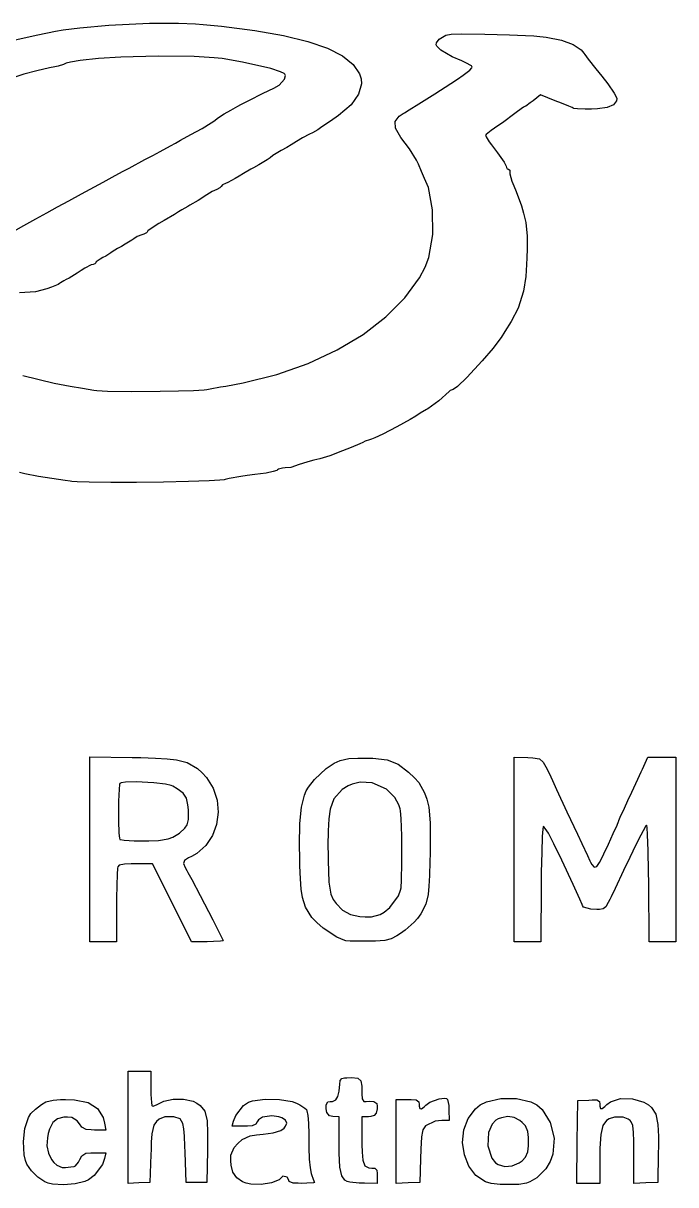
# Model space of a CAD drawing. Extents: x 217 to 1786, y 3 to 614.
# Drawn here: x 914 to 1257, y 3 to 614 of the extents above; entities that cross this region are included whole.
import ezdxf

# ---------------------------------------------------------------- set-up
doc = ezdxf.new("R2010")
doc.units = 0

msp = doc.modelspace()

# ---------------------------------------------------------------- linework, layer by layer
for p, q in [((934.848225, 610.200021), (943.711384, 611.381029)), ((943.711384, 611.381029), (958.844113, 612.752461)), ((958.844113, 612.752461), (980.291805, 613.735236)), ((980.291805, 613.735236), (995.530453, 613.755479)), ((995.530453, 613.755479), (1004.514662, 613.392271)), ((1004.514662, 613.392271), (1008.5, 613.090586)), ((1008.5, 613.090586), (1018.172569, 612.13496)), ((1018.172569, 612.13496), (1035.694001, 609.90273)), ((906.58487, 604.322365), (921.496432, 607.660689)), ((921.496432, 607.660689), (930.938543, 609.536571)), ((930.938543, 609.536571), (934.848225, 610.200021)), ((1035.694001, 609.90273), (1050.799804, 607.237034)), ((1050.799804, 607.237034), (1063.509154, 604.131279)), ((1131.187495, 603.444242), (1132.524284, 605.348886)), ((1132.524284, 605.348886), (1136.118118, 607.524222)), ((1136.118118, 607.524222), (1138.938561, 608.072281)), ((1138.938561, 608.072281), (1144.129875, 608.132189)), ((1144.129875, 608.132189), (1156.563037, 608.043033)), ((1156.563037, 608.043033), (1169.500618, 607.729313)), ((1169.500618, 607.729313), (1177.925316, 607.385682)), ((1177.925316, 607.385682), (1182.305894, 607.12021)), ((1182.305894, 607.12021), (1184, 606.979599)), ((1184, 606.979599), (1188.826708, 606.420701)), ((1188.826708, 606.420701), (1196.962114, 604.829957)), ((1196.962114, 604.829957), (1203.11167, 602.594745)), ((1063.509154, 604.131279), (1073.841227, 600.578873)), ((1073.841227, 600.578873), (1081.815198, 596.573222)), ((1131, 602.470728), (1131.187495, 603.444242)), ((1131.289374, 601.682628), (1131, 602.470728)), ((1133.402908, 599.65177), (1131.289374, 601.682628)), ((1139.402859, 596.107399), (1133.402908, 599.65177)), ((1203.11167, 602.594745), (1207.321169, 599.69842)), ((1207.321169, 599.69842), (1208.712709, 597.997139)), ((935.806629, 592.377629), (935.009175, 592.024729)), ((936.505444, 592.714829), (935.806629, 592.377629)), ((938.724101, 593.356082), (936.505444, 592.714829)), ((943.868731, 594.22717), (938.724101, 593.356082)), ((953.45872, 595.196958), (943.868731, 594.22717)), ((965.246533, 595.916712), (953.45872, 595.196958)), ((984.84721, 596.453573), (965.246533, 595.916712)), ((1003.730803, 596.237687), (984.84721, 596.453573)), ((1014.2438, 595.619225), (1003.730803, 596.237687)), ((1018.5, 595.154954), (1014.2438, 595.619225)), ((1029.135917, 593.372957), (1018.5, 595.154954)), ((1044.101135, 589.879731), (1029.135917, 593.372957)), ((1081.815198, 596.573222), (1087.450243, 592.107733)), ((1144.505798, 593.909086), (1139.402859, 596.107399)), ((1146.639093, 593.016998), (1144.505798, 593.909086)), ((1149.566473, 591.287537), (1146.639093, 593.016998)), ((1208.712709, 597.997139), (1209.197721, 597.298759)), ((1209.197721, 597.298759), (1210.958686, 594.954501)), ((1210.958686, 594.954501), (1214.99591, 589.814544)), ((914.191311, 586.909296), (908.473912, 585.131147)), ((921.086606, 588.773906), (914.191311, 586.909296)), ((927.741951, 590.341567), (921.086606, 588.773906)), ((930.536566, 590.894225), (927.741951, 590.341567)), ((932.201219, 591.234353), (930.536566, 590.894225)), ((935.009175, 592.024729), (932.201219, 591.234353)), ((1049.198258, 588.244616), (1044.101135, 589.879731)), ((1051.104665, 587.34645), (1049.198258, 588.244616)), ((1051.510848, 586.979586), (1051.104665, 587.34645)), ((1051.213997, 584.318421), (1051.746727, 586.214263)), ((1051.746727, 586.214263), (1051.510848, 586.979586)), ((1087.450243, 592.107733), (1090.765539, 587.175813)), ((1090.765539, 587.175813), (1091.559272, 584.532882)), ((1142.25, 584.372162), (1145.25918, 586.446607)), ((1145.25918, 586.446607), (1148.671753, 589.124683)), ((1148.671753, 589.124683), (1149.841821, 590.319971)), ((1150, 590.663177), (1149.566473, 591.287537)), ((1149.841821, 590.319971), (1150, 590.663177)), ((1214.99591, 589.814544), (1218.165575, 585.885107)), ((1045.698732, 579.581838), (1048.44242, 581.247382)), ((1048.44242, 581.247382), (1051.213997, 584.318421)), ((1091.750401, 581.84858), (1090.260634, 576.415598)), ((1091.559272, 584.532882), (1091.750401, 581.84858)), ((1130.284826, 576.647354), (1138.680298, 582.041539)), ((1138.680298, 582.041539), (1142.25, 584.372162)), ((1218.165575, 585.885107), (1221.207535, 581.986055)), ((1221.207535, 581.986055), (1224.657284, 576.98588)), ((1032.449621, 573.211687), (1040.109909, 576.976474)), ((1040.109909, 576.976474), (1045.698732, 579.581838)), ((1090.260634, 576.415598), (1086.258254, 570.873812)), ((1121.885973, 571.333397), (1130.284826, 576.647354)), ((1185.841296, 576.039502), (1182.026744, 573.01832)), ((1193.670648, 573.008143), (1185.841296, 576.039502)), ((1224.657284, 576.98588), (1225.840098, 574.779185)), ((1226, 574.15816), (1225.802047, 572.885574)), ((1225.840098, 574.779185), (1226, 574.15816)), ((1019.591225, 566.065461), (1023.100235, 568.065701)), ((1023.100235, 568.065701), (1026.75, 570.162219)), ((1026.75, 570.162219), (1028.35611, 571.061492)), ((1028.35611, 571.061492), (1032.449621, 573.211687)), ((1086.258254, 570.873812), (1079.723359, 565.19567)), ((1114.438143, 566.73698), (1116.791142, 568.163948)), ((1116.791142, 568.163948), (1121.885973, 571.333397)), ((1176.936071, 569.661787), (1173.802816, 567.397334)), ((1177.591968, 569.997139), (1176.936071, 569.661787)), ((1178.133781, 570.235529), (1177.591968, 569.997139)), ((1180.496685, 571.845252), (1178.133781, 570.235529)), ((1182.026744, 573.01832), (1180.496685, 571.845252)), ((1196.828998, 571.766039), (1193.670648, 573.008143)), ((1200.820995, 570.131828), (1196.828998, 571.766039)), ((1202.538883, 569.37951), (1200.820995, 570.131828)), ((1203, 569.151947), (1202.538883, 569.37951)), ((1203.469225, 568.990431), (1203, 569.151947)), ((1205.247088, 568.726678), (1203.469225, 568.990431)), ((1209.414006, 568.517395), (1205.247088, 568.726678)), ((1212.7266, 568.531781), (1209.414006, 568.517395)), ((1215.90366, 568.689809), (1212.7266, 568.531781)), ((1220.916263, 569.456081), (1215.90366, 568.689809)), ((1224.194139, 570.84552), (1220.916263, 569.456081)), ((1225.802047, 572.885574), (1224.194139, 570.84552)), ((1012.748754, 561.374418), (1014.105926, 562.355807)), ((1014.105926, 562.355807), (1016.573799, 564.178933)), ((1016.573799, 564.178933), (1019.591225, 566.065461)), ((1075.5, 562.296854), (1073.474785, 560.977344)), ((1079.723359, 565.19567), (1075.5, 562.296854)), ((1109.39806, 562.095656), (1111.635182, 564.962435)), ((1109.628294, 558.517491), (1109.39806, 562.095656)), ((1111.635182, 564.962435), (1113.668724, 566.288778)), ((1113.668724, 566.288778), (1114.438143, 566.73698)), ((1166.608119, 561.879186), (1161.7255, 558.547726)), ((1171.711372, 565.747139), (1166.608119, 561.879186)), ((1173.802816, 567.397334), (1171.711372, 565.747139)), ((1002.077846, 555.301981), (1005.047745, 556.889467)), ((1005.047745, 556.889467), (1007.922442, 558.461883)), ((1007.922442, 558.461883), (1012.748754, 561.374418)), ((1066.050672, 556.23138), (1064.437864, 555.455629)), ((1068.714734, 557.680843), (1066.050672, 556.23138)), ((1069.437864, 558.176029), (1068.714734, 557.680843)), ((1070.244803, 558.781717), (1069.437864, 558.176029)), ((1073.474785, 560.977344), (1070.244803, 558.781717)), ((1112.358771, 553.716831), (1109.628294, 558.517491)), ((1159.890677, 557.330981), (1157.372871, 555.276405)), ((1161.7255, 558.547726), (1159.890677, 557.330981)), ((991.322586, 549.275083), (993.929654, 550.734416)), ((993.929654, 550.734416), (994.783044, 551.232137)), ((994.783044, 551.232137), (996.608685, 552.287684)), ((996.608685, 552.287684), (1002.077846, 555.301981)), ((1054.813631, 549.790825), (1052.514075, 548.424497)), ((1057.514075, 551.569565), (1054.813631, 549.790825)), ((1060.779632, 553.565972), (1057.514075, 551.569565)), ((1064.437864, 555.455629), (1060.779632, 553.565972)), ((1114.671878, 550.698344), (1112.358771, 553.716831)), ((1116.981506, 547.661053), (1114.671878, 550.698344)), ((1157.372871, 555.276405), (1157, 554.69163)), ((1157, 554.69163), (1157.249229, 554.024904)), ((1157.249229, 554.024904), (1158.932145, 551.416958)), ((1158.932145, 551.416958), (1160.158552, 549.796951)), ((1160.158552, 549.796951), (1163.27926, 545.709656)), ((977.837891, 542.051919), (982, 544.255996)), ((982, 544.255996), (985.947725, 546.355552)), ((985.947725, 546.355552), (991.322586, 549.275083)), ((1045.218524, 544.168444), (1043.743114, 543.08592)), ((1049.562182, 546.812276), (1045.218524, 544.168444)), ((1052.514075, 548.424497), (1049.562182, 546.812276)), ((1120.728388, 541.816875), (1116.981506, 547.661053)), ((1163.27926, 545.709656), (1166.703593, 540.693931)), ((966.5, 535.955218), (969.579297, 537.62916)), ((969.579297, 537.62916), (977.837891, 542.051919)), ((1035, 537.809417), (1033.634766, 537.070236)), ((1037.757322, 539.259477), (1035, 537.809417)), ((1042.126519, 541.896303), (1037.757322, 539.259477)), ((1043.743114, 543.08592), (1042.126519, 541.896303)), ((1121.70415, 539.7298), (1120.728388, 541.816875)), ((1123.223678, 535.871271), (1121.70415, 539.7298)), ((1166.703593, 540.693931), (1167.847346, 538.54872)), ((1167.847346, 538.54872), (1168, 537.95273)), ((1168, 537.95273), (1168.325178, 537.277844)), ((1168.325178, 537.277844), (1169.106989, 536.997139)), ((955.962536, 530.182039), (962.320145, 533.661697)), ((962.320145, 533.661697), (966.5, 535.955218)), ((1025.381055, 532.136389), (1021.518164, 530.090351)), ((1027.5, 533.408866), (1025.381055, 532.136389)), ((1029.638672, 534.725567), (1027.5, 533.408866)), ((1033.634766, 537.070236), (1029.638672, 534.725567)), ((1124.966672, 532.139184), (1123.223678, 535.871271)), ((1126.916499, 527.388927), (1124.966672, 532.139184)), ((1169.106989, 536.997139), (1169.726787, 536.574941)), ((1169.726787, 536.574941), (1169.662445, 535.559869)), ((1169.662445, 535.559869), (1169.668439, 534.543143)), ((1169.668439, 534.543143), (1170.861091, 530.680253)), ((944.5, 524.00632), (949.101842, 526.465768)), ((949.101842, 526.465768), (955.962536, 530.182039)), ((1013.285781, 525.317557), (1010.520745, 523.615943)), ((1015.75, 526.433331), (1013.285781, 525.317557)), ((1017.339062, 527.180865), (1015.75, 526.433331)), ((1018, 527.997139), (1017.339062, 527.180865)), ((1018.660938, 528.815718), (1018, 527.997139)), ((1020.25, 529.568794), (1018.660938, 528.815718)), ((1021.518164, 530.090351), (1020.25, 529.568794)), ((1129.172964, 515.692713), (1126.916499, 527.388927)), ((1170.861091, 530.680253), (1171.900854, 528.309869)), ((1171.900854, 528.309869), (1173.164362, 525.382192)), ((1173.164362, 525.382192), (1175.867855, 517.75619)), ((932, 517.262609), (937.940625, 520.487046)), ((937.940625, 520.487046), (944.5, 524.00632)), ((1005.910142, 520.540246), (1001.5, 518.057371)), ((1010.520745, 523.615943), (1005.910142, 520.540246)), ((920.5, 510.965523), (926.353125, 514.169368)), ((926.353125, 514.169368), (932, 517.262609)), ((993.453711, 513.299487), (987.992383, 510.047541)), ((995.5, 514.549132), (993.453711, 513.299487)), ((997.210938, 515.594006), (995.5, 514.549132)), ((1000.407813, 517.46324), (997.210938, 515.594006)), ((1001.5, 518.057371), (1000.407813, 517.46324)), ((1129.230882, 502.770964), (1129.172964, 515.692713)), ((1175.867855, 517.75619), (1176.974858, 513.997139)), ((1176.974858, 513.997139), (1178.187689, 508.987436)), ((907.660467, 503.840027), (914.253387, 507.518333)), ((914.253387, 507.518333), (920.5, 510.965523)), ((982.823242, 506.976337), (979.493164, 504.617953)), ((985.25, 508.445773), (982.823242, 506.976337)), ((987.992383, 510.047541), (985.25, 508.445773)), ((1178.187689, 508.987436), (1178.912568, 501.874501)), ((973.867188, 501.654396), (972, 500.518669)), ((976.25, 502.527636), (973.867188, 501.654396)), ((977.317773, 502.857682), (976.25, 502.527636)), ((978.783008, 503.652556), (977.317773, 502.857682)), ((979, 504.019481), (978.783008, 503.652556)), ((979.493164, 504.617953), (979, 504.019481)), ((1127.081099, 490.666161), (1129.230882, 502.770964)), ((1178.912568, 501.874501), (1178.832254, 495.093028)), ((963.519141, 495.329811), (960.588672, 493.545187)), ((965.5, 496.445153), (963.519141, 495.329811)), ((967.559766, 497.617629), (965.5, 496.445153)), ((971.023047, 499.788049), (967.559766, 497.617629)), ((972, 500.518669), (971.023047, 499.788049)), ((1178.832254, 495.093028), (1178.665715, 490.497139)), ((954.293945, 489.782553), (952.295898, 488.317318)), ((955.75, 490.589668), (954.293945, 489.782553)), ((957.245508, 491.377535), (955.75, 490.589668)), ((959.509961, 492.712786), (957.245508, 491.377535)), ((960, 493.095711), (959.509961, 492.712786)), ((960.588672, 493.545187), (960, 493.095711)), ((1125.175458, 485.558389), (1127.081099, 490.666161)), ((1178.665715, 490.497139), (1178.505492, 486.878412)), ((942.192662, 482.366991), (938.009824, 479.836981)), ((944.321656, 483.747139), (942.192662, 482.366991)), ((946.326635, 485.009053), (944.321656, 483.747139)), ((949.672076, 486.740694), (946.326635, 485.009053)), ((950.600489, 486.997139), (949.672076, 486.740694)), ((951.588894, 487.244632), (950.600489, 486.997139)), ((952, 487.839668), (951.588894, 487.244632)), ((952.295898, 488.317318), (952, 487.839668)), ((1122.231268, 480.009385), (1125.175458, 485.558389)), ((1178.505492, 486.878412), (1178.084515, 480.576358)), ((932.312381, 476.492948), (928.713775, 475.026864)), ((933, 476.896786), (932.312381, 476.492948)), ((933.428584, 477.249363), (933, 476.896786)), ((935.278065, 478.369307), (933.428584, 477.249363)), ((936.471166, 478.998733), (935.278065, 478.369307)), ((938.009824, 479.836981), (936.471166, 478.998733)), ((1114.522191, 469.340581), (1122.231268, 480.009385)), ((1178.084515, 480.576358), (1177.003057, 472.843774)), ((920.350775, 472.645231), (911.941245, 472.036701)), ((926.246018, 474.145192), (920.350775, 472.645231)), ((928.713775, 475.026864), (926.246018, 474.145192)), ((1177.003057, 472.843774), (1174.164861, 464.014851)), ((1104.58115, 459.360866), (1114.522191, 469.340581)), ((1174.164861, 464.014851), (1170.525469, 457.062048)), ((1092.642908, 450.210422), (1104.58115, 459.360866)), ((1170.525469, 457.062048), (1167.181139, 451.651171)), ((1078.942226, 442.029432), (1092.642908, 450.210422)), ((1164.038361, 446.920228), (1161.004342, 442.980052)), ((1165.193821, 448.58943), (1164.038361, 446.920228)), ((1167.181139, 451.651171), (1165.193821, 448.58943)), ((1063.713867, 434.958076), (1078.942226, 442.029432)), ((1161.004342, 442.980052), (1155.270036, 436.234182)), ((1047.192591, 429.136535), (1063.713867, 434.958076)), ((1155.270036, 436.234182), (1147.164046, 427.552588)), ((913.752186, 428.649101), (930.082436, 424.571792)), ((1029.61316, 424.704993), (1047.192591, 429.136535)), ((1147.164046, 427.552588), (1142.196481, 422.836647)), ((930.082436, 424.571792), (938.5, 423.040988)), ((938.5, 423.040988), (945.059375, 421.946246)), ((945.059375, 421.946246), (951, 420.885749)), ((1009.01033, 421.087685), (1010.5, 421.296727)), ((1010.5, 421.296727), (1012.217187, 421.637216)), ((1012.217187, 421.637216), (1017.545312, 422.573661)), ((1017.545312, 422.573661), (1020.5, 423.054278)), ((1020.5, 423.054278), (1029.61316, 424.704993)), ((1142.196481, 422.836647), (1140.038736, 421.216391)), ((951, 420.885749), (952.563329, 420.697794)), ((952.563329, 420.697794), (958.180684, 420.418589)), ((958.180684, 420.418589), (970.954388, 420.228566)), ((970.954388, 420.228566), (985.938783, 420.292315)), ((985.938783, 420.292315), (995.486256, 420.464263)), ((995.486256, 420.464263), (1003.510829, 420.731694)), ((1003.510829, 420.731694), (1009.01033, 421.087685)), ((1132.404332, 415.21371), (1126.705061, 410.997139)), ((1137.833333, 420.227972), (1132.404332, 415.21371)), ((1138.440133, 420.771196), (1137.833333, 420.227972)), ((1139.430948, 420.997139), (1138.440133, 420.771196)), ((1140.038736, 421.216391), (1139.430948, 420.997139)), ((1125.991135, 410.705744), (1122.562143, 408.738104)), ((1126.705061, 410.997139), (1125.991135, 410.705744)), ((1117.401713, 405.55082), (1110.252932, 401.536113)), ((1120.269417, 407.304208), (1117.401713, 405.55082)), ((1122.562143, 408.738104), (1120.269417, 407.304208)), ((1102.994909, 397.766246), (1098.761215, 395.765148)), ((1110.252932, 401.536113), (1102.994909, 397.766246)), ((1086.372266, 390.730229), (1084, 389.836004)), ((1090.901172, 392.629701), (1086.372266, 390.730229)), ((1092.5, 393.400996), (1090.901172, 392.629701)), ((1093.748728, 394.01645), (1092.5, 393.400996)), ((1095.913595, 394.863613), (1093.748728, 394.01645)), ((1096.563093, 394.990978), (1095.913595, 394.863613)), ((1097.014149, 395.083894), (1096.563093, 394.990978)), ((1098.761215, 395.765148), (1097.014149, 395.083894)), ((1069.929531, 384.87085), (1066.770498, 384.03995)), ((1075.113532, 386.406784), (1069.929531, 384.87085)), ((1076.5, 386.922643), (1075.113532, 386.406784)), ((1077.710547, 387.440921), (1076.5, 386.922643)), ((1081.706641, 388.993196), (1077.710547, 387.440921)), ((1084, 389.836004), (1081.706641, 388.993196)), ((1047.188411, 378.748619), (1045.343761, 378.061972)), ((1047.568285, 379.107627), (1047.188411, 378.748619)), ((1048.058445, 379.453008), (1047.568285, 379.107627)), ((1050.219784, 379.926951), (1048.058445, 379.453008)), ((1051.624758, 379.997139), (1050.219784, 379.926951)), ((1054.675592, 380.304447), (1051.624758, 379.997139)), ((1057.08624, 381.043293), (1054.675592, 380.304447)), ((1058.455141, 381.603402), (1057.08624, 381.043293)), ((1063.615035, 383.200058), (1058.455141, 381.603402)), ((1066.770498, 384.03995), (1063.615035, 383.200058)), ((914.766797, 376.947479), (912, 377.637876)), ((921.959766, 375.517238), (914.766797, 376.947479)), ((925.5, 374.953553), (921.959766, 375.517238)), ((929.000781, 374.447347), (925.5, 374.953553)), ((935.927344, 373.405236), (929.000781, 374.447347)), ((938.5, 372.997685), (935.927344, 373.405236)), ((939.394489, 372.886172), (938.5, 372.997685)), ((942.179829, 372.697329), (939.394489, 372.886172)), ((948.499239, 372.495758), (942.179829, 372.697329)), ((959.943771, 372.368944), (948.499239, 372.495758)), ((987.590357, 372.541748), (973.471223, 372.38963)), ((1000.809932, 372.809233), (987.590357, 372.541748)), ((1011.638711, 373.176018), (1000.809932, 372.809233)), ((1017.294262, 373.506606), (1011.638711, 373.176018)), ((1019.540819, 373.749662), (1017.294262, 373.506606)), ((1020.137053, 373.877236), (1019.540819, 373.749662)), ((1022.169688, 374.399913), (1020.137053, 373.877236)), ((1028.297031, 375.523656), (1022.169688, 374.399913)), ((1031.637053, 375.986314), (1028.297031, 375.523656)), ((1035.654962, 376.488938), (1031.637053, 375.986314)), ((1041.657365, 377.339718), (1035.654962, 376.488938)), ((1045.343761, 378.061972), (1041.657365, 377.339718)), ((973.471223, 372.38963), (959.943771, 372.368944)), ((949, 179.565879), (949, 228.134619)), ((949, 228.134619), (971.25, 227.813744)), ((971.25, 227.813744), (975.7591, 227.736598)), ((975.7591, 227.736598), (983.457072, 227.508233)), ((983.457072, 227.508233), (989.618457, 227.132541)), ((989.618457, 227.132541), (994.511719, 226.551249)), ((994.511719, 226.551249), (1000.061143, 225.166335)), ((1077.459854, 224.829618), (1080.47209, 226.2494)), ((1080.47209, 226.2494), (1085.141199, 227.273657)), ((1085.141199, 227.273657), (1089.829738, 227.471701)), ((1089.829738, 227.471701), (1093.026111, 227.490123)), ((1093.026111, 227.490123), (1097.768096, 227.407725)), ((1097.768096, 227.407725), (1105.191462, 226.528335)), ((1105.191462, 226.528335), (1110.998953, 224.25275)), ((1172, 179.540949), (1172, 228.084758)), ((1172, 228.084758), (1179.215586, 227.790949)), ((1179.215586, 227.790949), (1181.89623, 227.721191)), ((1181.89623, 227.721191), (1185.410332, 227.141988)), ((1185.410332, 227.141988), (1187.352898, 225.299221)), ((1239.495751, 221.747139), (1242.273127, 227.997139)), ((1242.273127, 227.997139), (1249.636564, 227.997139)), ((1249.636564, 227.997139), (1257, 227.997139)), ((1257, 227.997139), (1257, 179.497139)), ((1000.061143, 225.166335), (1005.527599, 222.056292)), ((1005.527599, 222.056292), (1008.036536, 219.828657)), ((1008.036536, 219.828657), (1010.335048, 217.303514)), ((1067.05987, 216.324905), (1073.263755, 222.069869)), ((1073.263755, 222.069869), (1077.459854, 224.829618)), ((1110.998953, 224.25275), (1116.548486, 220.048891)), ((1116.548486, 220.048891), (1119.650868, 217.057583)), ((1187.352898, 225.299221), (1188.757593, 222.912615)), ((1188.757593, 222.912615), (1190.523571, 219.296232)), ((1237.112882, 216.487525), (1238.838658, 220.280686)), ((1238.838658, 220.280686), (1239.495751, 221.747139)), ((964.758399, 214.155537), (964.572665, 213.671433)), ((965.318937, 214.450609), (964.758399, 214.155537)), ((967.659324, 214.849156), (965.318937, 214.450609)), ((973.352811, 215.012084), (967.659324, 214.849156)), ((982.595856, 214.541015), (973.352811, 215.012084)), ((988.747749, 213.77439), (982.595856, 214.541015)), ((991.612028, 213.110589), (988.747749, 213.77439)), ((1010.335048, 217.303514), (1013.804738, 211.64696)), ((1063.83078, 212.254963), (1067.05987, 216.324905)), ((1086.815155, 213.776644), (1084.77927, 212.884531)), ((1091.002431, 214.795204), (1086.815155, 213.776644)), ((1097.285114, 214.535061), (1091.002431, 214.795204)), ((1104.86175, 211.203931), (1097.285114, 214.535061)), ((1119.650868, 217.057583), (1121.856745, 214.606403)), ((1121.856745, 214.606403), (1124.907678, 209.325385)), ((1190.523571, 219.296232), (1192.885317, 214.190101)), ((1192.885317, 214.190101), (1194.362878, 210.997139)), ((1233.965071, 209.667573), (1237.112882, 216.487525)), ((964.267659, 211.200533), (963.981434, 204.847918)), ((964.572665, 213.671433), (964.267659, 211.200533)), ((992.5, 212.741694), (991.612028, 213.110589)), ((994.846215, 211.385015), (992.5, 212.741694)), ((998.049963, 209.051136), (994.846215, 211.385015)), ((999.747908, 206.504706), (998.049963, 209.051136)), ((1013.804738, 211.64696), (1015.805386, 205.4469)), ((1060.198631, 201.69803), (1061.698948, 207.985045)), ((1061.698948, 207.985045), (1062.705998, 210.361498)), ((1062.705998, 210.361498), (1063.83078, 212.254963)), ((1081.585721, 211.008233), (1077.144577, 206.165997)), ((1084.77927, 212.884531), (1081.585721, 211.008233)), ((1109.274373, 206.761797), (1104.86175, 211.203931)), ((1124.907678, 209.325385), (1126.099599, 205.895141)), ((1194.362878, 210.997139), (1199.789309, 199.350264)), ((1231.859188, 205.16113), (1233.965071, 209.667573)), ((963.981434, 204.847918), (963.933881, 194.547374)), ((1000.514983, 202.883492), (999.747908, 206.504706)), ((1000.729109, 200.400394), (1000.514983, 202.883492)), ((1015.805386, 205.4469), (1016.377881, 199.021162)), ((1059.354921, 193.07491), (1060.198631, 201.69803)), ((1077.144577, 206.165997), (1075.244796, 200.654854)), ((1111.324436, 203.000939), (1109.274373, 206.761797)), ((1112.024564, 200.905916), (1111.324436, 203.000939)), ((1126.099599, 205.895141), (1127.186902, 201.644626)), ((1127.186902, 201.644626), (1127.882356, 193.44076)), ((1229.972456, 201.118196), (1231.859188, 205.16113)), ((1000.857136, 198.335), (1000.729109, 200.400394)), ((1000.879335, 195.297992), (1000.857136, 198.335)), ((1016.377881, 199.021162), (1015.563107, 192.687572)), ((1074.530392, 195.644808), (1074.177197, 189.291622)), ((1075.244796, 200.654854), (1074.530392, 195.644808)), ((1112.230319, 199.768384), (1112.024564, 200.905916)), ((1112.575934, 195.750862), (1112.230319, 199.768384)), ((1112.919894, 186.671142), (1112.575934, 195.750862)), ((1199.789309, 199.350264), (1205.328251, 187.497139)), ((1227.099177, 194.735744), (1227.8328, 196.430497)), ((1227.8328, 196.430497), (1229.972456, 201.118196)), ((963.933881, 194.547374), (964.16074, 188.04026)), ((996.128259, 188.04645), (998.935154, 190.621508)), ((998.935154, 190.621508), (1000.123723, 192.36339)), ((1000.123723, 192.36339), (1000.879335, 195.297992)), ((1015.563107, 192.687572), (1013.40195, 186.763958)), ((1059.133697, 181.766933), (1059.354921, 193.07491)), ((1074.177197, 189.291622), (1074.116226, 181.360112)), ((1127.882356, 193.44076), (1127.912286, 186.776881)), ((1187.053255, 190.131236), (1186.809678, 186.312691)), ((1187.220226, 191.340202), (1187.053255, 190.131236)), ((1187.303444, 191.497139), (1187.220226, 191.340202)), ((1187.768162, 191.220967), (1187.303444, 191.497139)), ((1189.227729, 189.356123), (1187.768162, 191.220967)), ((1190.042808, 187.997139), (1189.227729, 189.356123)), ((1224.139805, 187.936862), (1226.146738, 192.342046)), ((1226.146738, 192.342046), (1226.924794, 194.17485)), ((1226.924794, 194.17485), (1227, 194.449287)), ((1227, 194.449287), (1227.099177, 194.735744)), ((1239.811146, 189.301651), (1237.424499, 184.703018)), ((1241.318207, 191.910182), (1239.811146, 189.301651)), ((1241.651424, 192.293843), (1241.318207, 191.910182)), ((1241.739238, 192.155022), (1241.651424, 192.293843)), ((1241.914986, 190.965645), (1241.739238, 192.155022)), ((1242.170342, 187.137162), (1241.914986, 190.965645)), ((964.16074, 188.04026), (964.442116, 185.39279)), ((964.442116, 185.39279), (964.622871, 184.79833)), ((964.622871, 184.79833), (964.960953, 184.637836)), ((964.960953, 184.637836), (966.902903, 184.354945)), ((966.902903, 184.354945), (972.230556, 184.073792)), ((972.230556, 184.073792), (976.809017, 184.019101)), ((976.809017, 184.019101), (979.999568, 184.044743)), ((979.999568, 184.044743), (984.999366, 184.23492)), ((984.999366, 184.23492), (990.054235, 184.987278)), ((990.054235, 184.987278), (992.578599, 185.89347)), ((992.578599, 185.89347), (996.128259, 188.04645)), ((1013.40195, 186.763958), (1009.935298, 181.568144)), ((1113.025606, 172.512685), (1112.919894, 186.671142)), ((1127.912286, 186.776881), (1127.846872, 180.840345)), ((1186.809678, 186.312691), (1186.520746, 178.129829)), ((1190.752335, 186.663252), (1190.042808, 187.997139)), ((1192.844366, 182.507789), (1190.752335, 186.663252)), ((1205.328251, 187.497139), (1207.610739, 182.621387)), ((1221.545168, 182.323698), (1224.139805, 187.936862)), ((1237.424499, 184.703018), (1234.447766, 178.672096)), ((1242.471425, 178.87404), (1242.170342, 187.137162)), ((949, 130.997139), (949, 179.565879)), ((1005.204037, 177.417958), (1002.376954, 175.834297)), ((1009.935298, 181.568144), (1005.204037, 177.417958)), ((1059.245853, 174.997139), (1059.133697, 181.766933)), ((1074.116226, 181.360112), (1074.173766, 176.728992)), ((1127.793845, 177.334697), (1127.718659, 173.073883)), ((1127.846872, 180.840345), (1127.793845, 177.334697)), ((1172, 130.997139), (1172, 179.540949)), ((1186.520746, 178.129829), (1186.304901, 167.323726)), ((1197.078867, 173.793296), (1192.844366, 182.507789)), ((1207.610739, 182.621387), (1210.54829, 176.342017)), ((1217.796219, 174.247139), (1219.186376, 177.239926)), ((1219.186376, 177.239926), (1221.545168, 182.323698)), ((1234.447766, 178.672096), (1232.828585, 175.293843)), ((1242.69401, 167.920016), (1242.471425, 178.87404)), ((1257, 179.497139), (1257, 130.997139)), ((964.286613, 171.201524), (963.606989, 170.415352)), ((967.062549, 171.833538), (964.286613, 171.201524)), ((970.631896, 171.981576), (967.062549, 171.833538)), ((973.07303, 171.997139), (970.631896, 171.981576)), ((981.932081, 171.997139), (973.07303, 171.997139)), ((992.120726, 151.497139), (981.932081, 171.997139)), ((998.732541, 173.632716), (998.199953, 172.097177)), ((998.199953, 172.097177), (998.991559, 169.949716)), ((1000.755114, 175.034333), (998.732541, 173.632716)), ((1002.376954, 175.834297), (1000.755114, 175.034333)), ((1059.361433, 170.946841), (1059.245853, 174.997139)), ((1059.653997, 164.06016), (1059.361433, 170.946841)), ((1074.173766, 176.728992), (1074.230411, 173.502156)), ((1074.230411, 173.502156), (1074.345594, 168.130717)), ((1112.817519, 163.394373), (1113.025606, 172.512685)), ((1127.718659, 173.073883), (1127.525592, 165.883518)), ((1203.130807, 161.008399), (1197.078867, 173.793296)), ((1210.54829, 176.342017), (1211.852581, 173.550713)), ((1211.852581, 173.550713), (1212.223657, 172.754941)), ((1212.223657, 172.754941), (1212.882046, 171.514942)), ((1212.882046, 171.514942), (1214.167961, 170.240651)), ((1215.497513, 170.596673), (1216.972443, 172.610252)), ((1216.972443, 172.610252), (1217.796219, 174.247139)), ((1232.828585, 175.293843), (1229.53508, 168.35774)), ((963.268225, 166.290217), (963.10403, 160.744807)), ((963.485058, 169.71148), (963.268225, 166.290217)), ((963.606989, 170.415352), (963.485058, 169.71148)), ((998.991559, 169.949716), (999.832126, 168.497139)), ((999.832126, 168.497139), (1000.455731, 167.418617)), ((1000.455731, 167.418617), (1002.521165, 163.635405)), ((1074.345594, 168.130717), (1074.574578, 162.342046)), ((1127.525592, 165.883518), (1127.227452, 160.221324)), ((1186.304901, 167.323726), (1186.235337, 161.247139)), ((1214.167961, 170.240651), (1215.497513, 170.596673)), ((1229.53508, 168.35774), (1225.116365, 159.055925)), ((1242.764452, 161.747139), (1242.69401, 167.920016)), ((963.10403, 160.744807), (963.012389, 153.747906)), ((1002.521165, 163.635405), (1006.985871, 155.203722)), ((1060.088276, 158.566213), (1059.653997, 164.06016)), ((1074.574578, 162.342046), (1075.574605, 156.046446)), ((1112.343663, 158.167649), (1112.532226, 159.332746)), ((1112.532226, 159.332746), (1112.817519, 163.394373)), ((1127.227452, 160.221324), (1126.766461, 155.791084)), ((1186.235337, 161.247139), (1185.970674, 130.997139)), ((1206.606904, 153.43403), (1203.130807, 161.008399)), ((1225.116365, 159.055925), (1223.01945, 154.644577)), ((1243.028904, 130.997139), (1242.764452, 161.747139)), ((963.012389, 153.747906), (963, 149.915352)), ((1006.985871, 155.203722), (1013.588511, 142.479284)), ((1060.736074, 154.194013), (1060.088276, 158.566213)), ((1062.265202, 149.146207), (1060.736074, 154.194013)), ((1075.574605, 156.046446), (1076.940202, 153.236354)), ((1076.940202, 153.236354), (1078.351275, 151.081677)), ((1106.597662, 148.955654), (1111.145331, 155.033778)), ((1111.145331, 155.033778), (1112.343663, 158.167649)), ((1126.766461, 155.791084), (1125.643238, 150.807668)), ((1207.83219, 150.581566), (1206.606904, 153.43403)), ((1222.35454, 153.247139), (1221.531778, 151.544541)), ((1223.01945, 154.644577), (1222.35454, 153.247139)), ((963, 149.915352), (963, 130.997139)), ((1002.309371, 130.997139), (992.120726, 151.497139)), ((1065.72156, 143.812709), (1062.265202, 149.146207)), ((1078.351275, 151.081677), (1081.744174, 147.642258)), ((1081.744174, 147.642258), (1085.919475, 145.351016)), ((1103.628899, 146.52005), (1106.597662, 148.955654)), ((1125.643238, 150.807668), (1123.036363, 145.710275)), ((1208, 150.062054), (1207.83219, 150.581566)), ((1208.501966, 149.185582), (1208, 150.062054)), ((1212.321835, 148.135172), (1208.501966, 149.185582)), ((1215.509166, 147.997139), (1212.321835, 148.135172)), ((1216.925405, 148.011723), (1215.509166, 147.997139)), ((1218.900498, 148.301832), (1216.925405, 148.011723)), ((1220.234943, 149.325274), (1218.900498, 148.301832)), ((1221.531778, 151.544541), (1220.234943, 149.325274)), ((1013.588511, 142.479284), (1017.443427, 134.877604)), ((1068.218815, 141.134916), (1065.72156, 143.812709)), ((1071.577551, 138.032492), (1068.218815, 141.134916)), ((1085.919475, 145.351016), (1090.902851, 144.193859)), ((1090.902851, 144.193859), (1093.705591, 144.036161)), ((1093.705591, 144.036161), (1096.952917, 144.123609)), ((1096.952917, 144.123609), (1101.514919, 145.265517)), ((1101.514919, 145.265517), (1103.628899, 146.52005)), ((1119.44914, 141.308557), (1114.711198, 137.146477)), ((1121.127532, 143.158162), (1119.44914, 141.308557)), ((1123.036363, 145.710275), (1121.127532, 143.158162)), ((1017.443427, 134.877604), (1018.811959, 132.042966)), ((1078.702852, 133.443061), (1071.577551, 138.032492)), ((1112.235208, 135.346632), (1110.329124, 134.091219)), ((1114.711198, 137.146477), (1112.235208, 135.346632)), ((956, 130.997139), (949, 130.997139)), ((963, 130.997139), (956, 130.997139)), ((1010.654686, 130.997139), (1002.309371, 130.997139)), ((1013.895015, 131.041339), (1010.654686, 130.997139)), ((1017.569724, 131.244672), (1013.895015, 131.041339)), ((1018.829671, 131.444777), (1017.569724, 131.244672)), ((1018.811959, 132.042966), (1019, 131.557302)), ((1019, 131.557302), (1018.829671, 131.444777)), ((1083, 131.614305), (1078.702852, 133.443061)), ((1083.52583, 131.505741), (1083, 131.614305)), ((1085.722412, 131.339709), (1083.52583, 131.505741)), ((1091.110547, 131.238622), (1085.722412, 131.339709)), ((1095.5, 131.285601), (1091.110547, 131.238622)), ((1099.121358, 131.371499), (1095.5, 131.285601)), ((1104.093368, 131.671884), (1099.121358, 131.371499)), ((1107.317427, 132.454247), (1104.093368, 131.671884)), ((1110.329124, 134.091219), (1107.317427, 132.454247)), ((1178.985337, 130.997139), (1172, 130.997139)), ((1185.970674, 130.997139), (1178.985337, 130.997139)), ((1250.014452, 130.997139), (1243.028904, 130.997139)), ((1257, 130.997139), (1250.014452, 130.997139)), ((969, 33.447235), (969, 62.997139)), ((969, 62.997139), (975, 62.997139)), ((975, 62.997139), (981, 62.997139)), ((981, 62.997139), (981, 54.163806)), ((1080.186036, 54.431198), (1080.29729, 56.022938)), ((1080.29729, 56.022938), (1080.619461, 58.101679)), ((1080.619461, 58.101679), (1081.359338, 59.086581)), ((1081.359338, 59.086581), (1082.858702, 59.432617)), ((1082.858702, 59.432617), (1084, 59.508238)), ((1084, 59.508238), (1086.471747, 59.609629)), ((1086.471747, 59.609629), (1089.788388, 59.314181)), ((1089.788388, 59.314181), (1091.423033, 57.94699)), ((1091.423033, 57.94699), (1091.96025, 55.019132)), ((1091.96025, 55.019132), (1092, 52.817165)), ((981, 54.163806), (981.051558, 50.68243)), ((981.051558, 50.68243), (981.288739, 46.555649)), ((1078.239882, 47.84716), (1079.371779, 49.575412)), ((1079.371779, 49.575412), (1080.009678, 52.476078)), ((1080.009678, 52.476078), (1080.186036, 54.431198)), ((1092, 52.817165), (1092.010458, 50.962196)), ((1092.010458, 50.962196), (1092.157632, 48.494806)), ((917.923546, 40.678901), (920.296981, 42.974191)), ((920.296981, 42.974191), (923.494584, 45.428901)), ((923.494584, 45.428901), (925.783095, 46.792825)), ((925.783095, 46.792825), (929.57737, 47.78618)), ((929.57737, 47.78618), (933.501886, 47.980375)), ((933.501886, 47.980375), (936.179385, 47.997139)), ((936.179385, 47.997139), (940.781881, 47.826679)), ((940.781881, 47.826679), (948.073574, 46.40334)), ((948.073574, 46.40334), (953.033438, 43.404208)), ((953.033438, 43.404208), (955.924556, 38.670203)), ((981.288739, 46.555649), (981.522155, 44.988607)), ((981.522155, 44.988607), (981.653412, 44.67706)), ((981.653412, 44.67706), (982.176868, 44.590066)), ((982.176868, 44.590066), (984.346481, 45.367648)), ((984.346481, 45.367648), (985.725413, 46.136452)), ((985.725413, 46.136452), (987.76605, 47.127759)), ((987.76605, 47.127759), (992.75845, 48.265704)), ((992.75845, 48.265704), (998.202925, 48.275985)), ((998.202925, 48.275985), (1003.184167, 47.156872)), ((1003.184167, 47.156872), (1005.215041, 46.173253)), ((1005.215041, 46.173253), (1007.005832, 44.945123)), ((1007.005832, 44.945123), (1009.411892, 41.945173)), ((1025.598219, 39.648396), (1029.696695, 44.865501)), ((1029.696695, 44.865501), (1032.278643, 46.641231)), ((1032.278643, 46.641231), (1034.528086, 47.439573)), ((1034.528086, 47.439573), (1041.037757, 48.278565)), ((1041.037757, 48.278565), (1048.603221, 48.137589)), ((1048.603221, 48.137589), (1055.27417, 47.052985)), ((1055.27417, 47.052985), (1057.664731, 46.16818)), ((1057.664731, 46.16818), (1059.296957, 45.27218)), ((1059.296957, 45.27218), (1062.026957, 43.451995)), ((1062.026957, 43.451995), (1062.788485, 42.751999)), ((1062.788485, 42.751999), (1063.054367, 42.188512)), ((1073.093433, 45.264389), (1074.014759, 46.888306)), ((1073.189635, 43.247139), (1073.093433, 45.264389)), ((1073.448231, 41.208147), (1073.189635, 43.247139)), ((1074.014759, 46.888306), (1075.31719, 46.997139)), ((1075.31719, 46.997139), (1076.477484, 47.082902)), ((1076.477484, 47.082902), (1078.239882, 47.84716)), ((1092.157632, 48.494806), (1093.011587, 47.084222)), ((1093.011587, 47.084222), (1094.25, 47.036264)), ((1094.25, 47.036264), (1095.880404, 47.143193)), ((1095.880404, 47.143193), (1098.186684, 47.076091)), ((1098.186684, 47.076091), (1099.779114, 46.051101)), ((1099.949048, 43.092314), (1099.487352, 40.904493)), ((1099.779114, 46.051101), (1100, 44.578926)), ((1100, 44.578926), (1099.949048, 43.092314)), ((1110, 25.949422), (1110, 47.997139)), ((1110, 47.997139), (1116, 47.997139)), ((1116, 47.997139), (1117.903906, 47.987699)), ((1117.903906, 47.987699), (1120.417969, 47.836006)), ((1120.417969, 47.836006), (1121.86875, 46.895576)), ((1121.86875, 46.895576), (1122, 45.497139)), ((1122, 45.497139), (1122.051128, 44.498434)), ((1122.051128, 44.498434), (1122.469458, 43.306132)), ((1122.469458, 43.306132), (1123.329902, 43.184381)), ((1123.329902, 43.184381), (1124.657276, 44.12967)), ((1124.657276, 44.12967), (1125.503817, 45.001356)), ((1125.503817, 45.001356), (1127.732765, 46.580122)), ((1127.732765, 46.580122), (1132.577371, 48.410116)), ((1132.577371, 48.410116), (1135.452166, 48.817478)), ((1135.452166, 48.817478), (1136.434465, 48.660661)), ((1136.434465, 48.660661), (1136.947885, 48.07218)), ((1136.947885, 48.07218), (1137.627742, 44.943004)), ((1137.627742, 44.943004), (1137.752553, 42.593893)), ((1147.759764, 38.161983), (1151.638536, 43.203255)), ((1151.638536, 43.203255), (1154.226222, 45.180066)), ((1154.226222, 45.180066), (1157.451358, 46.804398)), ((1157.451358, 46.804398), (1165.067968, 48.666881)), ((1165.067968, 48.666881), (1173.233998, 48.67956)), ((1173.233998, 48.67956), (1180.742608, 46.840562)), ((1180.742608, 46.840562), (1183.873244, 45.226098)), ((1183.873244, 45.226098), (1186.749457, 42.803703)), ((1186.749457, 42.803703), (1191.00326, 36.011855)), ((1205.230498, 25.747139), (1205.5, 47.497139)), ((1205.5, 47.497139), (1211.25, 47.797043)), ((1211.25, 47.797043), (1213.097729, 47.885253)), ((1213.097729, 47.885253), (1215.519324, 47.864799)), ((1215.519324, 47.864799), (1216.885559, 46.982513)), ((1216.885559, 46.982513), (1217, 45.547043)), ((1217, 45.547043), (1217.04259, 44.510992)), ((1217.04259, 44.510992), (1217.423589, 43.312283)), ((1217.423589, 43.312283), (1218.288509, 43.274154)), ((1218.288509, 43.274154), (1219.74475, 44.39187)), ((1219.74475, 44.39187), (1220.728179, 45.38269)), ((1220.728179, 45.38269), (1222.653043, 46.85928)), ((1222.653043, 46.85928), (1227.973752, 48.524024)), ((1227.973752, 48.524024), (1234.239743, 48.478274)), ((1234.239743, 48.478274), (1240.231783, 46.730932)), ((1240.231783, 46.730932), (1242.744061, 45.221946)), ((1242.744061, 45.221946), (1244.302726, 43.864849)), ((1244.302726, 43.864849), (1246.468217, 40.398836)), ((914.816996, 32.90422), (916.652868, 38.641272)), ((916.652868, 38.641272), (917.923546, 40.678901)), ((931.940952, 37.974375), (929.492634, 35.892464)), ((935.172764, 38.820474), (931.940952, 37.974375)), ((937.118137, 38.810412), (935.172764, 38.820474)), ((939.417569, 38.52783), (937.118137, 38.810412)), ((942.292223, 36.936729), (939.417569, 38.52783)), ((943.486334, 35.285659), (942.292223, 36.936729)), ((955.924556, 38.670203), (956.676549, 35.60291)), ((985.285344, 37.650701), (983.924314, 36.419576)), ((988.389302, 38.870522), (985.285344, 37.650701)), ((990.483184, 38.997139), (988.389302, 38.870522)), ((993.015152, 38.931502), (990.483184, 38.997139)), ((996.379363, 37.825163), (993.015152, 38.931502)), ((997.763325, 35.379342), (996.379363, 37.825163)), ((1009.411892, 41.945173), (1010.565648, 36.821068)), ((1010.565648, 36.821068), (1010.83657, 30.573937)), ((1023.783184, 33.997139), (1024.458081, 36.686144)), ((1024.458081, 36.686144), (1025.598219, 39.648396)), ((1037.532365, 37.334727), (1036.945355, 36.353412)), ((1039.663903, 38.783147), (1037.532365, 37.334727)), ((1044.542006, 39.510673), (1039.663903, 38.783147)), ((1048.360048, 38.90817), (1044.542006, 39.510673)), ((1049.793187, 38.42464), (1048.360048, 38.90817)), ((1051.734199, 37.205444), (1049.793187, 38.42464)), ((1052.419201, 35.699149), (1051.734199, 37.205444)), ((1063.054367, 42.188512), (1063.498734, 39.739352)), ((1063.498734, 39.739352), (1063.820614, 35.603845)), ((1074.981793, 39.45793), (1073.448231, 41.208147)), ((1076.75, 39.18378), (1074.981793, 39.45793)), ((1080, 38.870422), (1076.75, 39.18378)), ((1080, 24.99888), (1080, 38.870422)), ((1095.393011, 38.997139), (1092, 38.997139)), ((1092, 38.997139), (1092, 26.697139)), ((1096.620003, 39.058871), (1095.393011, 38.997139)), ((1098.425745, 39.618259), (1096.620003, 39.058871)), ((1099.487352, 40.904493), (1098.425745, 39.618259)), ((1130.41917, 36.682441), (1125.421577, 34.208848)), ((1133.969956, 36.997139), (1130.41917, 36.682441)), ((1137.845807, 36.997139), (1133.969956, 36.997139)), ((1137.752553, 42.593893), (1137.845807, 36.997139)), ((1145.549328, 32.104788), (1147.759764, 38.161983)), ((1162.407699, 37.155969), (1160.448374, 35.059893)), ((1163.595245, 37.858582), (1162.407699, 37.155969)), ((1165.309081, 38.50957), (1163.595245, 37.858582)), ((1168.704816, 39.04505), (1165.309081, 38.50957)), ((1171.956698, 38.573225), (1168.704816, 39.04505)), ((1174.943202, 37.111729), (1171.956698, 38.573225)), ((1176.29896, 36.015364), (1174.943202, 37.111729)), ((1220.588771, 37.065284), (1218.630042, 34.344231)), ((1221.944609, 37.967495), (1220.588771, 37.065284)), ((1224.719595, 38.850501), (1221.944609, 37.967495)), ((1229.384888, 38.722661), (1224.719595, 38.850501)), ((1232.02648, 37.739754), (1229.384888, 38.722661)), ((1233, 36.997139), (1232.02648, 37.739754)), ((1233.610913, 36.301172), (1233, 36.997139)), ((1246.468217, 40.398836), (1247.575253, 34.880247)), ((914.035364, 25.960551), (914.816996, 32.90422)), ((927.713714, 32.477717), (927.039622, 30.24021)), ((929.492634, 35.892464), (927.713714, 32.477717)), ((944.740984, 33.511654), (943.486334, 35.285659)), ((946.956218, 32.285316), (944.740984, 33.511654)), ((949.534822, 32.062089), (946.956218, 32.285316)), ((951.380842, 32.035659), (949.534822, 32.062089)), ((957.261685, 31.997139), (951.380842, 32.035659)), ((956.676549, 35.60291), (957.261685, 31.997139)), ((969, 3.897331), (969, 33.447235)), ((982.571129, 34.642597), (981.53052, 30.055536)), ((983.924314, 36.419576), (982.571129, 34.642597)), ((998.309234, 32.615962), (997.763325, 35.379342)), ((998.656886, 28.720277), (998.309234, 32.615962)), ((1010.83657, 30.573937), (1010.82275, 24.870862)), ((1029.916343, 33.997139), (1023.783184, 33.997139)), ((1031.770746, 34.011369), (1029.916343, 33.997139)), ((1034.35441, 34.183291), (1031.770746, 34.011369)), ((1036.283337, 35.090225), (1034.35441, 34.183291)), ((1036.945355, 36.353412), (1036.283337, 35.090225)), ((1040.096894, 29.838597), (1045.228216, 30.556085)), ((1045.228216, 30.556085), (1049.420283, 31.8014)), ((1049.420283, 31.8014), (1051.033096, 33.030235)), ((1051.033096, 33.030235), (1051.82141, 33.964653)), ((1051.82141, 33.964653), (1052.419201, 35.699149)), ((1063.820614, 35.603845), (1064.012856, 29.873871)), ((1123.808409, 31.290914), (1123.382372, 28.459808)), ((1124.034025, 32.079283), (1123.808409, 31.290914)), ((1125.421577, 34.208848), (1124.034025, 32.079283)), ((1144.93467, 25.552805), (1145.549328, 32.104788)), ((1158.576672, 30.645814), (1158.151376, 23.669848)), ((1160.448374, 35.059893), (1158.576672, 30.645814)), ((1178.065856, 34.195624), (1176.29896, 36.015364)), ((1179.274042, 31.323208), (1178.065856, 34.195624)), ((1179.479284, 28.173738), (1179.274042, 31.323208)), ((1191.00326, 36.011855), (1192.98962, 27.744665)), ((1218.630042, 34.344231), (1217.514468, 29.737033)), ((1234.436346, 34.389331), (1233.610913, 36.301172)), ((1234.849308, 30.766064), (1234.436346, 34.389331)), ((1234.972119, 26.190466), (1234.849308, 30.766064)), ((1247.575253, 34.880247), (1247.862989, 28.636225)), ((914.444283, 19.021196), (914.035364, 25.960551)), ((926.58301, 27.980425), (926.38867, 23.703838)), ((927.039622, 30.24021), (926.58301, 27.980425)), ((981.249095, 25.680675), (981.085315, 21.611964)), ((981.53052, 30.055536), (981.249095, 25.680675)), ((998.894678, 23.498538), (998.656886, 28.720277)), ((1010.82275, 24.870862), (1010.775231, 21.47912)), ((1024.737053, 22.818486), (1026.783325, 25.015758)), ((1026.783325, 25.015758), (1028.961087, 27.008707)), ((1028.961087, 27.008707), (1033.294042, 28.974932)), ((1033.294042, 28.974932), (1036.533325, 29.440152)), ((1036.533325, 29.440152), (1040.096894, 29.838597)), ((1064.012856, 29.873871), (1064.058128, 26.439672)), ((1064.058128, 26.439672), (1064.106456, 22.773689)), ((1080.03905, 19.88378), (1080, 24.99888)), ((1092, 26.697139), (1092.006568, 24.334261)), ((1110, 3.901704), (1110, 25.949422)), ((1123.382372, 28.459808), (1122.887362, 22.007476)), ((1145.843233, 19.027168), (1144.93467, 25.552805)), ((1179.494726, 25.935677), (1179.479284, 28.173738)), ((1179.483544, 23.679774), (1179.494726, 25.935677)), ((1192.98962, 27.744665), (1192.385401, 19.347014)), ((1204.960995, 3.997139), (1205.230498, 25.747139)), ((1217.514468, 29.737033), (1217.049125, 22.446929)), ((1234.997627, 21.968861), (1234.972119, 26.190466)), ((1247.862989, 28.636225), (1247.855709, 23.17577)), ((915.137797, 15.931552), (914.444283, 19.021196)), ((926.38867, 23.703838), (927.136672, 19.834861)), ((927.136672, 19.834861), (928.807612, 16.473858)), ((943.701391, 16.497139), (944.762114, 18.486759)), ((944.762114, 18.486759), (946.782255, 19.791433)), ((946.782255, 19.791433), (949.383848, 19.987015)), ((949.383848, 19.987015), (951.310212, 19.997139)), ((951.310212, 19.997139), (957.25, 19.997139)), ((957.25, 19.997139), (956.648169, 16.987984)), ((981, 19.169576), (980.5, 4.497139)), ((981.085315, 21.611964), (981, 19.169576)), ((999, 20.329852), (998.894678, 23.498538)), ((999.5, 4.497139), (999, 20.329852)), ((1010.775231, 21.47912), (1010.5, 4.497139)), ((1023.031601, 15.864786), (1023.120309, 18.875025)), ((1023.120309, 18.875025), (1024.737053, 22.818486)), ((1064.106456, 22.773689), (1064.317928, 16.712911)), ((1080.421211, 12.446885), (1080.03905, 19.88378)), ((1092.006568, 24.334261), (1092.075609, 20.388193)), ((1092.075609, 20.388193), (1092.401393, 16.185192)), ((1122.887362, 22.007476), (1122.716436, 16.959002)), ((1148.202459, 13.049012), (1145.843233, 19.027168)), ((1158.151376, 23.669848), (1160.201154, 17.235598)), ((1178.055571, 17.705364), (1179.284781, 20.530146)), ((1179.284781, 20.530146), (1179.483544, 23.679774)), ((1192.385401, 19.347014), (1191.010845, 15.519541)), ((1217.049125, 22.446929), (1217, 17.546799)), ((1235, 19.449422), (1234.997627, 21.968861)), ((1235, 3.901704), (1235, 19.449422)), ((1247.804187, 19.997139), (1247.5, 4.497139)), ((1247.855709, 23.17577), (1247.804187, 19.997139)), ((915.857171, 14.138903), (915.137797, 15.931552)), ((918.269968, 10.504015), (915.857171, 14.138903)), ((928.807612, 16.473858), (929.98312, 15.015209)), ((929.98312, 15.015209), (931.524583, 13.533963)), ((931.524583, 13.533963), (934.360377, 12.325944)), ((934.360377, 12.325944), (936.147627, 12.389191)), ((936.147627, 12.389191), (938.88718, 12.693497)), ((938.88718, 12.693497), (940.766179, 12.885356)), ((940.766179, 12.885356), (941.389509, 13.204931)), ((941.389509, 13.204931), (942.953427, 15.129334)), ((942.953427, 15.129334), (943.701391, 16.497139)), ((955.571869, 13.920914), (951.124455, 8.059139)), ((956.648169, 16.987984), (955.571869, 13.920914)), ((1023.168638, 13.621213), (1023.031601, 15.864786)), ((1024.186959, 9.809284), (1023.168638, 13.621213)), ((1064.317928, 16.712911), (1064.692512, 12.226986)), ((1064.692512, 12.226986), (1065.242239, 9.171836)), ((1081.363808, 8.003647), (1080.421211, 12.446885)), ((1092.401393, 16.185192), (1093.481488, 13.131846)), ((1093.481488, 13.131846), (1095.622072, 12.081774)), ((1122.716436, 16.959002), (1122.5, 4.497139)), ((1151.939791, 8.139471), (1148.202459, 13.049012)), ((1160.201154, 17.235598), (1162.191358, 14.831175)), ((1162.191358, 14.831175), (1163.616474, 13.878734)), ((1163.616474, 13.878734), (1167.095844, 12.933386)), ((1167.095844, 12.933386), (1170.952632, 13.231726)), ((1170.952632, 13.231726), (1174.633125, 14.73092)), ((1174.633125, 14.73092), (1176.234223, 15.917452)), ((1176.234223, 15.917452), (1178.055571, 17.705364)), ((1191.010845, 15.519541), (1188.599915, 11.572223)), ((1217, 17.546799), (1217, 3.997139)), ((921.555223, 7.228069), (918.269968, 10.504015)), ((925.20141, 4.821143), (921.555223, 7.228069)), ((951.124455, 8.059139), (948.140839, 5.775165)), ((1026.209385, 6.880592), (1024.186959, 9.809284)), ((1029.250045, 4.814677), (1026.209385, 6.880592)), ((1049.461878, 6.935456), (1048.394193, 5.900864)), ((1050.435446, 7.825384), (1049.461878, 6.935456)), ((1052.606569, 7.293182), (1050.435446, 7.825384)), ((1053.289749, 5.997139), (1052.606569, 7.293182)), ((1065.242239, 9.171836), (1065.58654, 8.135776)), ((1065.58654, 8.135776), (1066.13536, 6.792449)), ((1066.13536, 6.792449), (1066.888469, 4.788668)), ((1083.052868, 5.677167), (1081.363808, 8.003647)), ((1095.622072, 12.081774), (1097.2, 11.997139)), ((1097.2, 11.997139), (1098.734375, 11.89446)), ((1098.734375, 11.89446), (1099.799609, 10.895018)), ((1099.799609, 10.895018), (1099.986328, 9.23542)), ((1099.986328, 9.23542), (1100, 7.997139)), ((1100, 7.997139), (1100, 3.997139)), ((1156.982672, 4.819679), (1151.939791, 8.139471)), ((1183.873012, 6.818927), (1180.31512, 4.733288)), ((1188.599915, 11.572223), (1183.873012, 6.818927)), ((927, 4.102961), (925.20141, 4.821143)), ((929.365416, 3.591782), (927, 4.102961)), ((935.125963, 3.249397), (929.365416, 3.591782)), ((941.203297, 3.730103), (935.125963, 3.249397)), ((946.330019, 4.933652), (941.203297, 3.730103)), ((948.140839, 5.775165), (946.330019, 4.933652)), ((974.75, 4.197235), (969, 3.897331)), ((980.5, 4.497139), (974.75, 4.197235)), ((1005, 4.497139), (999.5, 4.497139)), ((1010.5, 4.497139), (1005, 4.497139)), ((1031.156629, 4.098866), (1029.250045, 4.814677)), ((1033.539581, 3.598987), (1031.156629, 4.098866)), ((1039.028286, 3.456213), (1033.539581, 3.598987)), ((1044.408652, 4.289957), (1039.028286, 3.456213)), ((1048.394193, 5.900864), (1044.408652, 4.289957)), ((1053.785264, 4.948508), (1053.289749, 5.997139)), ((1055.746943, 4.169869), (1053.785264, 4.948508)), ((1058.467673, 4.011508), (1055.746943, 4.169869)), ((1060.40638, 3.997139), (1058.467673, 4.011508)), ((1062.966559, 4.026956), (1060.40638, 3.997139)), ((1066.479722, 4.228293), (1062.966559, 4.026956)), ((1067, 4.375015), (1066.479722, 4.228293)), ((1066.888469, 4.788668), (1067, 4.375015)), ((1084.235455, 5.033682), (1083.052868, 5.677167)), ((1085.647353, 4.675433), (1084.235455, 5.033682)), ((1090.450415, 4.156924), (1085.647353, 4.675433)), ((1093.25, 4.060525), (1090.450415, 4.156924)), ((1100, 3.997139), (1093.25, 4.060525)), ((1116.25, 4.199422), (1110, 3.901704)), ((1122.5, 4.497139), (1116.25, 4.199422)), ((1159.971019, 3.918794), (1156.982672, 4.819679)), ((1164.600323, 3.319355), (1159.971019, 3.918794)), ((1174.545929, 3.413294), (1164.600323, 3.319355)), ((1178.5, 4.093806), (1174.545929, 3.413294)), ((1180.31512, 4.733288), (1178.5, 4.093806)), ((1210.980498, 3.997139), (1204.960995, 3.997139)), ((1217, 3.997139), (1210.980498, 3.997139)), ((1241.25, 4.199422), (1235, 3.901704)), ((1247.5, 4.497139), (1241.25, 4.199422))]:
    msp.add_line(p, q)

doc.saveas('drawing.dxf')
